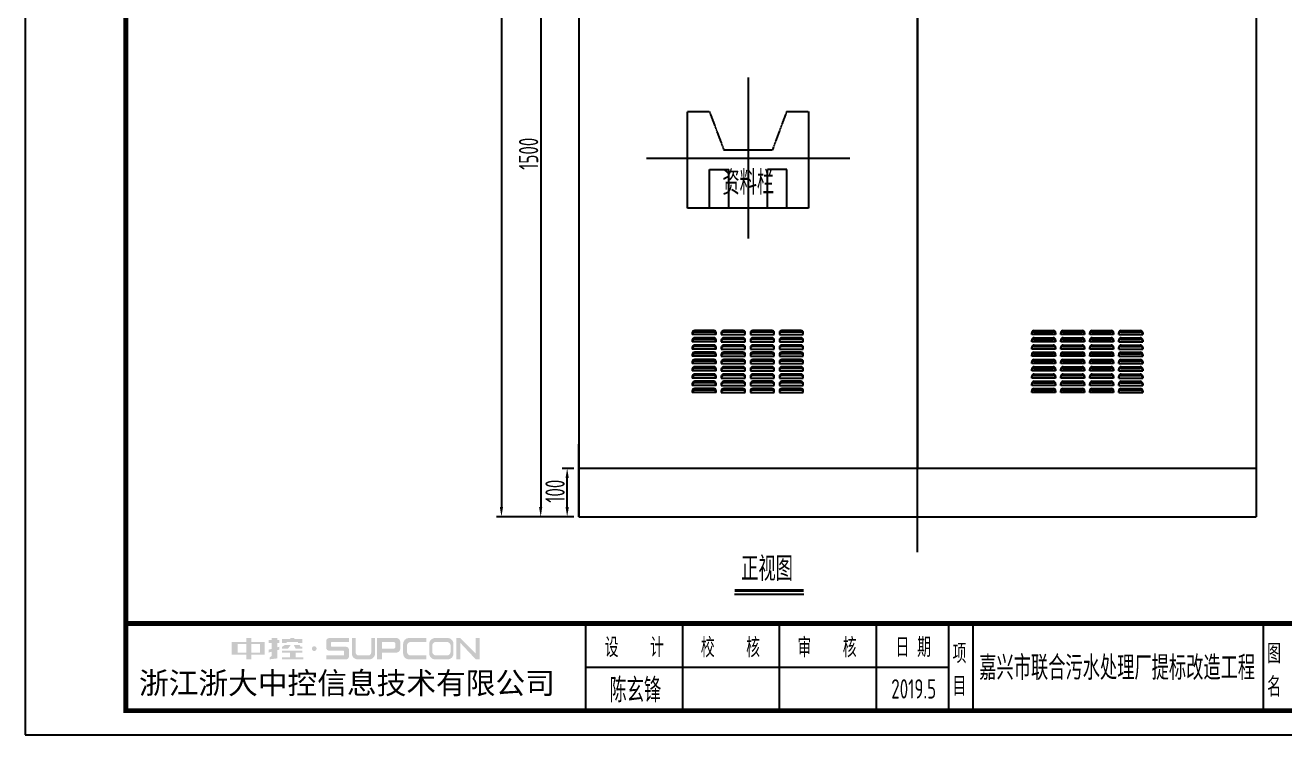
# Model space of a CAD drawing. Header units: millimetres. Extents: x 30557 to 235556, y -116603 to -73383.
# Drawn here: x 38873 to 41476, y -76323 to -74856 of the extents above; entities that cross this region are included whole.
import ezdxf
from ezdxf.enums import TextEntityAlignment as Align
from ezdxf.lldxf.tags import DXFTag

# ---------------------------------------------------------------- set-up
doc = ezdxf.new("R2010")
doc.units = ezdxf.units.MM
doc.linetypes.add('HIDDEN2', pattern=[0.1875, 0.125, -0.0625])
doc.linetypes.add('ZWCAD_ISO02W100', pattern=[15, 12, -3])
doc.layers.add('_Drawing', color=7, linetype='Continuous', lineweight=25)
doc.layers.add('CAXA3', color=7, linetype='Continuous', lineweight=25)
doc.layers.add('文本层', color=2, linetype='Continuous')
doc.styles.add('supcon', font='sceie.shx', dxfattribs={"width": 0.75, "height": 40, "bigfont": 'sceic.shx'})
doc.styles.add('Title', font='', dxfattribs={"height": 45})
doc.styles.get('Title').set_extended_font_data('SimHei')
tags = doc.linetypes.add('CENTER', pattern=[2, 1.25, -0.25, 0.25, -0.25]).pattern_tags.tags
tags[10:11] = [DXFTag(74, 4), DXFTag(75, 0), DXFTag(340, '0'), DXFTag(46, 1.0), DXFTag(50, 0.0), DXFTag(44, 0.0), DXFTag(45, 0.0)]
tags[8:9] = [DXFTag(74, 4), DXFTag(75, 0), DXFTag(340, '0'), DXFTag(46, 1.0), DXFTag(50, 0.0), DXFTag(44, 0.0), DXFTag(45, 0.0)]
tags[6:7] = [DXFTag(74, 4), DXFTag(75, 0), DXFTag(340, '0'), DXFTag(46, 1.0), DXFTag(50, 0.0), DXFTag(44, 0.0), DXFTag(45, 0.0)]
tags[4:5] = [DXFTag(74, 4), DXFTag(75, 0), DXFTag(340, '0'), DXFTag(46, 1.0), DXFTag(50, 0.0), DXFTag(44, 0.0), DXFTag(45, 0.0)]
doc.dimstyles.new('supcon', dxfattribs={"dimtxt": 20, "dimasz": 20, "dimexe": 10, "dimexo": 10, "dimgap": 5, "dimtad": 1, "dimtoh": 1, "dimdec": 0, "dimzin": 0, "dimdsep": 46, "dimtxsty": 'supcon', "dimcen": 0.09, "dimclrd": 2, "dimclre": 2, "dimclrt": 2, "dimadec": 0, "dimazin": 0, "dimtfac": 1, "dimtdec": 0, "dimtofl": 0, "dimtmove": 0, "dimatfit": 3, "dimfxl": 1, "dimtolj": 1, "dimtzin": 0, "dimarcsym": 0})

# ---------------------------------------------------------------- blocks, each defined once
blk = doc.blocks.new('中控·SUPCON')
at = {"linetype": 'Continuous'}
h = blk.add_hatch(color=2, dxfattribs=at)
h.dxf.hatch_style = 1
h.paths.add_polyline_path([(34, 33), (20, 33), (20, 37), (15, 37), (15, 36), (15, 33), (0, 33), (0, 20), (13, 20), (15, 20), (15, 15), (20, 15), (20, 20), (22, 20), (34, 20)])
h.paths.add_polyline_path([(20, 30), (20, 31), (29, 31), (29, 22), (20, 22)], flags=16)
h.paths.add_polyline_path([(15, 30), (15, 22), (6, 22), (6, 31), (15, 31)], flags=16)
h.paths.add_polyline_path([(47, 32), (49, 32), (49, 35), (47, 35), (47, 37), (41, 37), (41, 35), (38, 35), (38, 32), (41, 32), (41, 25.8), (38, 25), (38, 22), (41, 22.8), (41, 18.3), (39, 17), (39, 15), (47, 16), (47, 24.5), (49, 25), (49, 28), (47, 27.5)])
h.paths.add_polyline_path([(61, 30), (55, 30), (52, 28), (52, 26), (58, 26)])
h.paths.add_polyline_path([(73, 28), (71, 28), (70, 30), (64, 30), (66, 26), (73, 26)])
h.paths.add_polyline_path([(73, 36), (64.6, 36), (64.6, 37), (60.4, 37), (60.4, 36), (52, 36), (52, 32), (56.8, 32), (56.8, 33.1), (68.2, 33.1), (68.2, 32), (73, 32)])
h.paths.add_polyline_path([(66, 22), (73, 22), (73, 24), (52, 24), (52, 22), (60, 22), (60, 17), (52, 17), (52, 15), (74, 15), (74, 17), (66, 17)])
h.paths.add_polyline_path([(82.7, 26.1, 1), (87.6, 26.1, 1)])
h.paths.add_polyline_path([(118, 28), (103.5, 28, -0.414214), (102.5, 29), (102.5, 32, -0.414214), (103.5, 33), (121, 33), (121, 37), (100.5, 37, 0.414214), (97.5, 34), (97.5, 27, 0.414214), (100.5, 24), (115, 24, -0.414214), (116, 23), (116, 20, -0.414214), (115, 19), (97.5, 19), (97.5, 15), (118, 15, 0.414214), (121, 18), (121, 25, 0.414214)])
h.paths.add_polyline_path([(128, 37), (124, 37), (124, 36), (124, 21, 0.414214), (130, 15), (142, 15, 0.414214), (148, 21), (148, 37), (144, 37), (144, 22, -0.414214), (141, 19), (131, 19, -0.414214), (128, 22)])
h.paths.add_polyline_path([(174, 26), (174, 33, 0.414214), (170, 37), (150, 37), (150, 36), (150, 15), (155, 15), (155, 22), (170, 22, 0.414214)])
h.paths.add_polyline_path([(167, 26), (155, 26), (155, 33), (167, 33, -0.414214), (169, 31), (169, 28, -0.414214)], flags=16)
h.paths.add_polyline_path([(201, 19), (185, 19, -0.414214), (181, 23), (181, 29, -0.414214), (185, 33), (201, 33), (201, 37), (183, 37, 0.414214), (177, 31), (177, 21, 0.414214), (183, 15), (201, 15)])
h.paths.add_polyline_path([(229, 21), (229, 31, 0.414214), (223, 37), (210, 37, 0.414214), (204, 31), (204, 21, 0.414214), (210, 15), (223, 15, 0.414214)])
h.paths.add_polyline_path([(207, 23), (207, 29, -0.414214), (211, 33), (222, 33, -0.414214), (226, 29), (226, 23, -0.414214), (222, 19), (211, 19, -0.414214)], flags=16)
h.paths.add_polyline_path([(236, 32.1), (252, 15), (256, 15), (256, 37), (252, 37), (252, 21), (236, 37), (232, 37), (232, 36), (232, 15), (236, 15)])
h = blk.add_hatch(color=2, dxfattribs=at)
h.dxf.hatch_style = 1
h.paths.add_polyline_path([(34, 33), (20, 33), (20, 37), (15, 37), (15, 36), (15, 33), (0, 33), (0, 20), (13, 20), (15, 20), (15, 15), (20, 15), (20, 20), (22, 20), (34, 20)])
h.paths.add_polyline_path([(20, 30), (20, 31), (29, 31), (29, 22), (20, 22)], flags=16)
h.paths.add_polyline_path([(15, 30), (15, 22), (6, 22), (6, 31), (15, 31)], flags=16)
h.paths.add_polyline_path([(47, 32), (49, 32), (49, 35), (47, 35), (47, 37), (41, 37), (41, 35), (38, 35), (38, 32), (41, 32), (41, 25.8), (38, 25), (38, 22), (41, 22.8), (41, 18.3), (39, 17), (39, 15), (47, 16), (47, 24.5), (49, 25), (49, 28), (47, 27.5)])
h.paths.add_polyline_path([(61, 30), (55, 30), (52, 28), (52, 26), (58, 26)])
h.paths.add_polyline_path([(73, 28), (71, 28), (70, 30), (64, 30), (66, 26), (73, 26)])
h.paths.add_polyline_path([(73, 36), (64.6, 36), (64.6, 37), (60.4, 37), (60.4, 36), (52, 36), (52, 32), (56.8, 32), (56.8, 33.1), (68.2, 33.1), (68.2, 32), (73, 32)])
h.paths.add_polyline_path([(66, 22), (73, 22), (73, 24), (52, 24), (52, 22), (60, 22), (60, 17), (52, 17), (52, 15), (74, 15), (74, 17), (66, 17)])
h.paths.add_polyline_path([(82.7, 26.1, 1), (87.6, 26.1, 1)])
h.paths.add_polyline_path([(118, 28), (103.5, 28, -0.414214), (102.5, 29), (102.5, 32, -0.414214), (103.5, 33), (121, 33), (121, 37), (100.5, 37, 0.414214), (97.5, 34), (97.5, 27, 0.414214), (100.5, 24), (115, 24, -0.414214), (116, 23), (116, 20, -0.414214), (115, 19), (97.5, 19), (97.5, 15), (118, 15, 0.414214), (121, 18), (121, 25, 0.414214)])
h.paths.add_polyline_path([(128, 37), (124, 37), (124, 36), (124, 21, 0.414214), (130, 15), (142, 15, 0.414214), (148, 21), (148, 37), (144, 37), (144, 22, -0.414214), (141, 19), (131, 19, -0.414214), (128, 22)])
h.paths.add_polyline_path([(174, 26), (174, 33, 0.414214), (170, 37), (150, 37), (150, 36), (150, 15), (155, 15), (155, 22), (170, 22, 0.414214)])
h.paths.add_polyline_path([(167, 26), (155, 26), (155, 33), (167, 33, -0.414214), (169, 31), (169, 28, -0.414214)], flags=16)
h.paths.add_polyline_path([(201, 19), (185, 19, -0.414214), (181, 23), (181, 29, -0.414214), (185, 33), (201, 33), (201, 37), (183, 37, 0.414214), (177, 31), (177, 21, 0.414214), (183, 15), (201, 15)])
h.paths.add_polyline_path([(229, 21), (229, 31, 0.414214), (223, 37), (210, 37, 0.414214), (204, 31), (204, 21, 0.414214), (210, 15), (223, 15, 0.414214)])
h.paths.add_polyline_path([(207, 23), (207, 29, -0.414214), (211, 33), (222, 33, -0.414214), (226, 29), (226, 23, -0.414214), (222, 19), (211, 19, -0.414214)], flags=16)
h.paths.add_polyline_path([(236, 32.1), (252, 15), (256, 15), (256, 37), (252, 37), (252, 21), (236, 37), (232, 37), (232, 36), (232, 15), (236, 15)])
h = blk.add_hatch(color=2, dxfattribs=at)
h.dxf.hatch_style = 1
h.paths.add_polyline_path([(34, 33), (20, 33), (20, 37), (15, 37), (15, 36), (15, 33), (0, 33), (0, 20), (13, 20), (15, 20), (15, 15), (20, 15), (20, 20), (22, 20), (34, 20)])
h.paths.add_polyline_path([(20, 30), (20, 31), (29, 31), (29, 22), (20, 22)], flags=16)
h.paths.add_polyline_path([(15, 30), (15, 22), (6, 22), (6, 31), (15, 31)], flags=16)
h.paths.add_polyline_path([(47, 32), (49, 32), (49, 35), (47, 35), (47, 37), (41, 37), (41, 35), (38, 35), (38, 32), (41, 32), (41, 25.8), (38, 25), (38, 22), (41, 22.8), (41, 18.3), (39, 17), (39, 15), (47, 16), (47, 24.5), (49, 25), (49, 28), (47, 27.5)])
h.paths.add_polyline_path([(61, 30), (55, 30), (52, 28), (52, 26), (58, 26)])
h.paths.add_polyline_path([(73, 28), (71, 28), (70, 30), (64, 30), (66, 26), (73, 26)])
h.paths.add_polyline_path([(73, 36), (64.6, 36), (64.6, 37), (60.4, 37), (60.4, 36), (52, 36), (52, 32), (56.8, 32), (56.8, 33.1), (68.2, 33.1), (68.2, 32), (73, 32)])
h.paths.add_polyline_path([(66, 22), (73, 22), (73, 24), (52, 24), (52, 22), (60, 22), (60, 17), (52, 17), (52, 15), (74, 15), (74, 17), (66, 17)])
h.paths.add_polyline_path([(82.7, 26.1, 1), (87.6, 26.1, 1)])
h.paths.add_polyline_path([(118, 28), (103.5, 28, -0.414214), (102.5, 29), (102.5, 32, -0.414214), (103.5, 33), (121, 33), (121, 37), (100.5, 37, 0.414214), (97.5, 34), (97.5, 27, 0.414214), (100.5, 24), (115, 24, -0.414214), (116, 23), (116, 20, -0.414214), (115, 19), (97.5, 19), (97.5, 15), (118, 15, 0.414214), (121, 18), (121, 25, 0.414214)])
h.paths.add_polyline_path([(128, 37), (124, 37), (124, 36), (124, 21, 0.414214), (130, 15), (142, 15, 0.414214), (148, 21), (148, 37), (144, 37), (144, 22, -0.414214), (141, 19), (131, 19, -0.414214), (128, 22)])
h.paths.add_polyline_path([(174, 26), (174, 33, 0.414214), (170, 37), (150, 37), (150, 36), (150, 15), (155, 15), (155, 22), (170, 22, 0.414214)])
h.paths.add_polyline_path([(167, 26), (155, 26), (155, 33), (167, 33, -0.414214), (169, 31), (169, 28, -0.414214)], flags=16)
h.paths.add_polyline_path([(201, 19), (185, 19, -0.414214), (181, 23), (181, 29, -0.414214), (185, 33), (201, 33), (201, 37), (183, 37, 0.414214), (177, 31), (177, 21, 0.414214), (183, 15), (201, 15)])
h.paths.add_polyline_path([(229, 21), (229, 31, 0.414214), (223, 37), (210, 37, 0.414214), (204, 31), (204, 21, 0.414214), (210, 15), (223, 15, 0.414214)])
h.paths.add_polyline_path([(207, 23), (207, 29, -0.414214), (211, 33), (222, 33, -0.414214), (226, 29), (226, 23, -0.414214), (222, 19), (211, 19, -0.414214)], flags=16)
h.paths.add_polyline_path([(236, 32.1), (252, 15), (256, 15), (256, 37), (252, 37), (252, 21), (236, 37), (232, 37), (232, 36), (232, 15), (236, 15)])
h = blk.add_hatch(color=2, dxfattribs=at)
h.dxf.hatch_style = 1
h.paths.add_polyline_path([(34, 33), (20, 33), (20, 37), (15, 37), (15, 36), (15, 33), (0, 33), (0, 20), (13, 20), (15, 20), (15, 15), (20, 15), (20, 20), (22, 20), (34, 20)])
h.paths.add_polyline_path([(20, 30), (20, 31), (29, 31), (29, 22), (20, 22)], flags=16)
h.paths.add_polyline_path([(15, 30), (15, 22), (6, 22), (6, 31), (15, 31)], flags=16)
h.paths.add_polyline_path([(47, 32), (49, 32), (49, 35), (47, 35), (47, 37), (41, 37), (41, 35), (38, 35), (38, 32), (41, 32), (41, 25.8), (38, 25), (38, 22), (41, 22.8), (41, 18.3), (39, 17), (39, 15), (47, 16), (47, 24.5), (49, 25), (49, 28), (47, 27.5)])
h.paths.add_polyline_path([(61, 30), (55, 30), (52, 28), (52, 26), (58, 26)])
h.paths.add_polyline_path([(73, 28), (71, 28), (70, 30), (64, 30), (66, 26), (73, 26)])
h.paths.add_polyline_path([(73, 36), (64.6, 36), (64.6, 37), (60.4, 37), (60.4, 36), (52, 36), (52, 32), (56.8, 32), (56.8, 33.1), (68.2, 33.1), (68.2, 32), (73, 32)])
h.paths.add_polyline_path([(66, 22), (73, 22), (73, 24), (52, 24), (52, 22), (60, 22), (60, 17), (52, 17), (52, 15), (74, 15), (74, 17), (66, 17)])
h.paths.add_polyline_path([(82.7, 26.1, 1), (87.6, 26.1, 1)])
h.paths.add_polyline_path([(118, 28), (103.5, 28, -0.414214), (102.5, 29), (102.5, 32, -0.414214), (103.5, 33), (121, 33), (121, 37), (100.5, 37, 0.414214), (97.5, 34), (97.5, 27, 0.414214), (100.5, 24), (115, 24, -0.414214), (116, 23), (116, 20, -0.414214), (115, 19), (97.5, 19), (97.5, 15), (118, 15, 0.414214), (121, 18), (121, 25, 0.414214)])
h.paths.add_polyline_path([(128, 37), (124, 37), (124, 36), (124, 21, 0.414214), (130, 15), (142, 15, 0.414214), (148, 21), (148, 37), (144, 37), (144, 22, -0.414214), (141, 19), (131, 19, -0.414214), (128, 22)])
h.paths.add_polyline_path([(174, 26), (174, 33, 0.414214), (170, 37), (150, 37), (150, 36), (150, 15), (155, 15), (155, 22), (170, 22, 0.414214)])
h.paths.add_polyline_path([(167, 26), (155, 26), (155, 33), (167, 33, -0.414214), (169, 31), (169, 28, -0.414214)], flags=16)
h.paths.add_polyline_path([(201, 19), (185, 19, -0.414214), (181, 23), (181, 29, -0.414214), (185, 33), (201, 33), (201, 37), (183, 37, 0.414214), (177, 31), (177, 21, 0.414214), (183, 15), (201, 15)])
h.paths.add_polyline_path([(229, 21), (229, 31, 0.414214), (223, 37), (210, 37, 0.414214), (204, 31), (204, 21, 0.414214), (210, 15), (223, 15, 0.414214)])
h.paths.add_polyline_path([(207, 23), (207, 29, -0.414214), (211, 33), (222, 33, -0.414214), (226, 29), (226, 23, -0.414214), (222, 19), (211, 19, -0.414214)], flags=16)
h.paths.add_polyline_path([(236, 32.1), (252, 15), (256, 15), (256, 37), (252, 37), (252, 21), (236, 37), (232, 37), (232, 36), (232, 15), (236, 15)])
h = blk.add_hatch(color=2, dxfattribs=at)
h.dxf.hatch_style = 1
h.paths.add_polyline_path([(34, 33), (20, 33), (20, 37), (15, 37), (15, 36), (15, 33), (0, 33), (0, 20), (13, 20), (15, 20), (15, 15), (20, 15), (20, 20), (22, 20), (34, 20)])
h.paths.add_polyline_path([(20, 30), (20, 31), (29, 31), (29, 22), (20, 22)], flags=16)
h.paths.add_polyline_path([(15, 30), (15, 22), (6, 22), (6, 31), (15, 31)], flags=16)
h.paths.add_polyline_path([(47, 32), (49, 32), (49, 35), (47, 35), (47, 37), (41, 37), (41, 35), (38, 35), (38, 32), (41, 32), (41, 25.8), (38, 25), (38, 22), (41, 22.8), (41, 18.3), (39, 17), (39, 15), (47, 16), (47, 24.5), (49, 25), (49, 28), (47, 27.5)])
h.paths.add_polyline_path([(61, 30), (55, 30), (52, 28), (52, 26), (58, 26)])
h.paths.add_polyline_path([(73, 28), (71, 28), (70, 30), (64, 30), (66, 26), (73, 26)])
h.paths.add_polyline_path([(73, 36), (64.6, 36), (64.6, 37), (60.4, 37), (60.4, 36), (52, 36), (52, 32), (56.8, 32), (56.8, 33.1), (68.2, 33.1), (68.2, 32), (73, 32)])
h.paths.add_polyline_path([(66, 22), (73, 22), (73, 24), (52, 24), (52, 22), (60, 22), (60, 17), (52, 17), (52, 15), (74, 15), (74, 17), (66, 17)])
h.paths.add_polyline_path([(82.7, 26.1, 1), (87.6, 26.1, 1)])
h.paths.add_polyline_path([(118, 28), (103.5, 28, -0.414214), (102.5, 29), (102.5, 32, -0.414214), (103.5, 33), (121, 33), (121, 37), (100.5, 37, 0.414214), (97.5, 34), (97.5, 27, 0.414214), (100.5, 24), (115, 24, -0.414214), (116, 23), (116, 20, -0.414214), (115, 19), (97.5, 19), (97.5, 15), (118, 15, 0.414214), (121, 18), (121, 25, 0.414214)])
h.paths.add_polyline_path([(128, 37), (124, 37), (124, 36), (124, 21, 0.414214), (130, 15), (142, 15, 0.414214), (148, 21), (148, 37), (144, 37), (144, 22, -0.414214), (141, 19), (131, 19, -0.414214), (128, 22)])
h.paths.add_polyline_path([(174, 26), (174, 33, 0.414214), (170, 37), (150, 37), (150, 36), (150, 15), (155, 15), (155, 22), (170, 22, 0.414214)])
h.paths.add_polyline_path([(167, 26), (155, 26), (155, 33), (167, 33, -0.414214), (169, 31), (169, 28, -0.414214)], flags=16)
h.paths.add_polyline_path([(201, 19), (185, 19, -0.414214), (181, 23), (181, 29, -0.414214), (185, 33), (201, 33), (201, 37), (183, 37, 0.414214), (177, 31), (177, 21, 0.414214), (183, 15), (201, 15)])
h.paths.add_polyline_path([(229, 21), (229, 31, 0.414214), (223, 37), (210, 37, 0.414214), (204, 31), (204, 21, 0.414214), (210, 15), (223, 15, 0.414214)])
h.paths.add_polyline_path([(207, 23), (207, 29, -0.414214), (211, 33), (222, 33, -0.414214), (226, 29), (226, 23, -0.414214), (222, 19), (211, 19, -0.414214)], flags=16)
h.paths.add_polyline_path([(236, 32.1), (252, 15), (256, 15), (256, 37), (252, 37), (252, 21), (236, 37), (232, 37), (232, 36), (232, 15), (236, 15)])
h = blk.add_hatch(color=2, dxfattribs=at)
h.dxf.hatch_style = 1
h.paths.add_polyline_path([(34, 33), (20, 33), (20, 37), (15, 37), (15, 36), (15, 33), (0, 33), (0, 20), (13, 20), (15, 20), (15, 15), (20, 15), (20, 20), (22, 20), (34, 20)])
h.paths.add_polyline_path([(20, 30), (20, 31), (29, 31), (29, 22), (20, 22)], flags=16)
h.paths.add_polyline_path([(15, 30), (15, 22), (6, 22), (6, 31), (15, 31)], flags=16)
h.paths.add_polyline_path([(47, 32), (49, 32), (49, 35), (47, 35), (47, 37), (41, 37), (41, 35), (38, 35), (38, 32), (41, 32), (41, 25.8), (38, 25), (38, 22), (41, 22.8), (41, 18.3), (39, 17), (39, 15), (47, 16), (47, 24.5), (49, 25), (49, 28), (47, 27.5)])
h.paths.add_polyline_path([(61, 30), (55, 30), (52, 28), (52, 26), (58, 26)])
h.paths.add_polyline_path([(73, 28), (71, 28), (70, 30), (64, 30), (66, 26), (73, 26)])
h.paths.add_polyline_path([(73, 36), (64.6, 36), (64.6, 37), (60.4, 37), (60.4, 36), (52, 36), (52, 32), (56.8, 32), (56.8, 33.1), (68.2, 33.1), (68.2, 32), (73, 32)])
h.paths.add_polyline_path([(66, 22), (73, 22), (73, 24), (52, 24), (52, 22), (60, 22), (60, 17), (52, 17), (52, 15), (74, 15), (74, 17), (66, 17)])
h.paths.add_polyline_path([(82.7, 26.1, 1), (87.6, 26.1, 1)])
h.paths.add_polyline_path([(118, 28), (103.5, 28, -0.414214), (102.5, 29), (102.5, 32, -0.414214), (103.5, 33), (121, 33), (121, 37), (100.5, 37, 0.414214), (97.5, 34), (97.5, 27, 0.414214), (100.5, 24), (115, 24, -0.414214), (116, 23), (116, 20, -0.414214), (115, 19), (97.5, 19), (97.5, 15), (118, 15, 0.414214), (121, 18), (121, 25, 0.414214)])
h.paths.add_polyline_path([(128, 37), (124, 37), (124, 36), (124, 21, 0.414214), (130, 15), (142, 15, 0.414214), (148, 21), (148, 37), (144, 37), (144, 22, -0.414214), (141, 19), (131, 19, -0.414214), (128, 22)])
h.paths.add_polyline_path([(174, 26), (174, 33, 0.414214), (170, 37), (150, 37), (150, 36), (150, 15), (155, 15), (155, 22), (170, 22, 0.414214)])
h.paths.add_polyline_path([(167, 26), (155, 26), (155, 33), (167, 33, -0.414214), (169, 31), (169, 28, -0.414214)], flags=16)
h.paths.add_polyline_path([(201, 19), (185, 19, -0.414214), (181, 23), (181, 29, -0.414214), (185, 33), (201, 33), (201, 37), (183, 37, 0.414214), (177, 31), (177, 21, 0.414214), (183, 15), (201, 15)])
h.paths.add_polyline_path([(229, 21), (229, 31, 0.414214), (223, 37), (210, 37, 0.414214), (204, 31), (204, 21, 0.414214), (210, 15), (223, 15, 0.414214)])
h.paths.add_polyline_path([(207, 23), (207, 29, -0.414214), (211, 33), (222, 33, -0.414214), (226, 29), (226, 23, -0.414214), (222, 19), (211, 19, -0.414214)], flags=16)
h.paths.add_polyline_path([(236, 32.1), (252, 15), (256, 15), (256, 37), (252, 37), (252, 21), (236, 37), (232, 37), (232, 36), (232, 15), (236, 15)])
blk = doc.blocks.new('supcon图框')
at = {"linetype": 'Continuous'}
for p, q in [((1987.7, 4361.7), (1987.7, 1421.7)), ((1987.7, 1421.7), (6145.7, 1421.7))]:
    blk.add_line(p, q, dxfattribs=at)
for p, q in [((3145.7, 1651.7), (3145.7, 1471.7)), ((3345.7, 1651.7), (3345.7, 1471.7)), ((3545.7, 1651.7), (3545.7, 1471.7)), ((3745.7, 1651.7), (3745.7, 1471.7)), ((3895.7, 1651.7), (3895.7, 1471.7)), ((3945.7, 1651.7), (3945.7, 1471.7)), ((4545.7, 1651.7), (4545.7, 1471.7)), ((3145.7, 1561.7), (3895.7, 1561.7))]:
    blk.add_line(p, q)
at = {"linetype": 'Continuous', "const_width": 10}
blk.add_lwpolyline([(2195.7, 4311.7), (6095.7, 4311.7), (6095.7, 1471.7), (2195.7, 1471.7)], close=True, dxfattribs=at)
blk.add_lwpolyline([(2195.7, 1651.7), (6095.7, 1651.7)], dxfattribs=at)
at = {"linetype": 'Continuous', "xscale": 2, "yscale": 2, "zscale": 2}
blk.add_blockref('中控·SUPCON', (2414.6, 1547.7), dxfattribs=at)
at = {"style": 'supcon', "width": 0.75}
for s, p in [('设    计', (3246.2, 1604.2)), ('校    核', (3444.8, 1604.2)), ('审    核', (3644.5, 1604.2)), ('日 期', (3822.5, 1604.2)), ('项', (3918.2, 1590.7)), ('图', (4568.2, 1590.7)), ('目', (3918.2, 1522.9)), ('名', (4568.2, 1522.9))]:
    blk.add_text(s, height=40, dxfattribs=at).set_placement(p, align=Align.MIDDLE)
at = {"style": 'Title'}
blk.add_text('浙江浙大中控信息技术有限公司', height=45, dxfattribs=at).set_placement((2222.8, 1506.2))
blk = doc.blocks.new('*D105')
at = {"color": 2, "lineweight": -2}
for p, q in [((40204.6, -74371.8), (39928, -74371.8)), ((39938, -74391.8), (39938, -75852.3)), ((40006.5, -75872.3), (39928, -75872.3))]:
    blk.add_line(p, q, dxfattribs=at)
at = {"color": 2}
for points in [[(39941.3, -74391.8), (39934.7, -74391.8), (39938, -74371.8)], [(39934.7, -75852.3), (39941.3, -75852.3), (39938, -75872.3)]]:
    blk.add_solid(points, dxfattribs=at)
at = {"layer": 'DEFPOINTS', "color": 0}
for p in [(40214.6, -74371.8), (39938, -75872.3), (40016.5, -75872.3)]:
    blk.add_point(p, dxfattribs=at)
at = {"color": 2, "insert": (39913, -75122), "char_height": 40, "attachment_point": 5, "rotation": 90, "style": 'supcon'}
blk.add_mtext('\\A1;1500', dxfattribs=at)
blk = doc.blocks.new('*D107')
at = {"color": 2, "linetype": 'Continuous', "lineweight": -2}
for p, q in [((40006.5, -73672.2), (39846.9, -73672.2)), ((39856.9, -73692.2), (39856.9, -75852.3)), ((40006.5, -75872.3), (39846.9, -75872.3))]:
    blk.add_line(p, q, dxfattribs=at)
at = {"color": 2}
for points in [[(39860.2, -73692.2), (39853.6, -73692.2), (39856.9, -73672.2)], [(39853.6, -75852.3), (39860.2, -75852.3), (39856.9, -75872.3)]]:
    blk.add_solid(points, dxfattribs=at)
at = {"layer": 'DEFPOINTS', "color": 0}
for p in [(40016.5, -73672.2), (39856.9, -75872.3), (40016.5, -75872.3)]:
    blk.add_point(p, dxfattribs=at)
at = {"color": 2, "insert": (39831.9, -74772.2), "char_height": 40, "attachment_point": 5, "rotation": 90, "style": 'supcon'}
blk.add_mtext('\\A1;2200', dxfattribs=at)
blk = doc.blocks.new('*D113')
at = {"color": 2, "lineweight": -2}
for p, q in [((40006.5, -75772.3), (39982.7, -75772.3)), ((39992.7, -75852.3), (39992.7, -75792.3)), ((40006.5, -75872.3), (39982.7, -75872.3))]:
    blk.add_line(p, q, dxfattribs=at)
at = {"color": 2}
for points in [[(39996.1, -75792.3), (39989.4, -75792.3), (39992.7, -75772.3)], [(39989.4, -75852.3), (39996.1, -75852.3), (39992.7, -75872.3)]]:
    blk.add_solid(points, dxfattribs=at)
at = {"layer": 'DEFPOINTS', "color": 0}
for p in [(39992.7, -75772.3), (40016.5, -75772.3), (40016.5, -75872.3)]:
    blk.add_point(p, dxfattribs=at)
at = {"color": 2, "insert": (39967.7, -75819.5), "char_height": 40, "attachment_point": 5, "rotation": 90, "style": 'supcon'}
blk.add_mtext('\\A1;100', dxfattribs=at)

msp = doc.modelspace()

# ---------------------------------------------------------------- linework, layer by layer
at = {"color": 1, "linetype": 'CENTER', "ltscale": 100}
msp.add_line((40716.5, -75945.3), (40716.5, -73499.1), dxfattribs=at)
for p, q in [((40016.5, -73672.2), (40016.5, -75772.2)), ((40716.5, -73672.2), (40716.5, -75772.2)), ((41416.5, -73672.2), (41416.5, -75872.2))]:
    msp.add_line(p, q)
at = {"color": 4, "linetype": 'CENTER', "ltscale": 50}
for p, q in [((40366.5, -74964.5), (40366.5, -75297.2)), ((40156.3, -75130.8), (40576.6, -75130.8))]:
    msp.add_line(p, q, dxfattribs=at)
at = {"linetype": 'ZWCAD_ISO02W100', "ltscale": 0.1}
for p, q in [((40241.5, -75234.5), (40241.5, -75034.5)), ((40241.5, -75034.5), (40286.5, -75034.5)), ((40286.5, -75034.5), (40316.5, -75114.5)), ((40446.2, -75034.5), (40416.6, -75114.3)), ((40446.2, -75034.5), (40491.5, -75034.5)), ((40446.2, -75034.5), (40475.5, -75034.5)), ((40491.5, -75034.5), (40491.5, -75234.5)), ((40416.6, -75114.5), (40316.5, -75114.5)), ((40286.5, -75234.5), (40286.5, -75154.5)), ((40286.5, -75154.5), (40326.5, -75154.5)), ((40326.5, -75234.5), (40326.5, -75154.5)), ((40406.5, -75234.5), (40406.5, -75154.5)), ((40446.5, -75154.5), (40406.5, -75154.5)), ((40446.5, -75234.5), (40446.5, -75154.5)), ((40491.5, -75234.5), (40241.5, -75234.5))]:
    msp.add_line(p, q, dxfattribs=at)
at = {"ltscale": 100}
for p, q in [((40016.5, -75872.3), (40016.5, -75722.3)), ((40016.5, -75772.3), (40016.5, -75872.3)), ((40016.5, -75872.3), (41416.5, -75872.3))]:
    msp.add_line(p, q, dxfattribs=at)
at = {"lineweight": -3}
msp.add_line((41416.5, -75772.2), (40016.5, -75772.3), dxfattribs=at)
at = {"layer": '_Drawing'}
msp.add_line((40338.5, -76032), (40481.4, -76032), dxfattribs=at)
at = {"layer": '_Drawing', "const_width": 6}
msp.add_lwpolyline([(40338.5, -76024.7), (40481.4, -76024.7)], dxfattribs=at)
at = {"layer": 'CAXA3', "linetype": 'Continuous', "lineweight": 25}
for p, q in [((40251.2, -75492.3), (40251.2, -75495.7)), ((40300.6, -75495.7), (40251.2, -75495.7)), ((40295.6, -75487.3), (40256.2, -75487.3)), ((40295.6, -75490.6), (40256.2, -75490.6)), ((40295.6, -75502.3), (40256.2, -75502.3)), ((40300.6, -75495.7), (40300.6, -75492.3)), ((40311.2, -75492.3), (40311.2, -75495.7)), ((40311.2, -75495.7), (40360.6, -75495.7)), ((40355.6, -75487.3), (40316.2, -75487.3)), ((40355.6, -75490.6), (40316.2, -75490.6)), ((40355.6, -75502.3), (40316.2, -75502.3)), ((40360.6, -75495.7), (40360.6, -75492.3)), ((40371.2, -75492.3), (40371.2, -75495.7)), ((40371.2, -75495.7), (40420.6, -75495.7)), ((40415.6, -75487.3), (40376.2, -75487.3)), ((40415.6, -75490.6), (40376.2, -75490.6)), ((40415.6, -75502.3), (40376.2, -75502.3)), ((40420.6, -75495.7), (40420.6, -75492.3)), ((40431.2, -75492.3), (40431.2, -75495.7)), ((40431.2, -75495.7), (40480.6, -75495.7)), ((40475.6, -75487.3), (40436.2, -75487.3)), ((40475.6, -75490.6), (40436.2, -75490.6)), ((40475.6, -75502.3), (40436.2, -75502.3)), ((40480.6, -75495.7), (40480.6, -75492.3)), ((40952.5, -75495.7), (40952.5, -75492.3)), ((41001.9, -75495.7), (40952.5, -75495.7)), ((40957.5, -75487.3), (40996.9, -75487.3)), ((40957.5, -75490.6), (40996.9, -75490.6)), ((40957.5, -75502.3), (40996.9, -75502.3)), ((41001.9, -75492.3), (41001.9, -75495.7)), ((41012.5, -75495.7), (41012.5, -75492.3)), ((41061.9, -75495.7), (41012.5, -75495.7)), ((41017.5, -75487.3), (41056.9, -75487.3)), ((41017.5, -75490.6), (41056.9, -75490.6)), ((41017.5, -75502.3), (41056.9, -75502.3)), ((41061.9, -75492.3), (41061.9, -75495.7)), ((41072.5, -75495.7), (41072.5, -75492.3)), ((41121.9, -75495.7), (41072.5, -75495.7)), ((41077.5, -75487.3), (41116.9, -75487.3)), ((41077.5, -75490.6), (41116.9, -75490.6)), ((41077.5, -75502.3), (41116.9, -75502.3)), ((41121.9, -75492.3), (41121.9, -75495.7)), ((41132.5, -75495.7), (41132.5, -75492.3)), ((41132.5, -75495.7), (41181.9, -75495.7)), ((41137.5, -75487.3), (41176.9, -75487.3)), ((41137.5, -75490.6), (41176.9, -75490.6)), ((41137.5, -75502.3), (41176.9, -75502.3)), ((41181.9, -75492.3), (41181.9, -75495.7)), ((40251.2, -75507.3), (40251.2, -75510.7)), ((40300.6, -75510.7), (40251.2, -75510.7)), ((40251.2, -75522.3), (40251.2, -75525.7)), ((40300.6, -75525.7), (40251.2, -75525.7)), ((40295.6, -75505.6), (40256.2, -75505.6)), ((40295.6, -75517.3), (40256.2, -75517.3)), ((40295.6, -75520.6), (40256.2, -75520.6)), ((40300.6, -75510.7), (40300.6, -75507.3)), ((40300.6, -75525.7), (40300.6, -75522.3)), ((40311.2, -75507.3), (40311.2, -75510.7)), ((40311.2, -75510.7), (40360.6, -75510.7)), ((40311.2, -75522.3), (40311.2, -75525.7)), ((40311.2, -75525.7), (40360.6, -75525.7)), ((40355.6, -75505.6), (40316.2, -75505.6)), ((40355.6, -75517.3), (40316.2, -75517.3)), ((40355.6, -75520.6), (40316.2, -75520.6)), ((40360.6, -75510.7), (40360.6, -75507.3)), ((40360.6, -75525.7), (40360.6, -75522.3)), ((40371.2, -75507.3), (40371.2, -75510.7)), ((40371.2, -75510.7), (40420.6, -75510.7)), ((40371.2, -75522.3), (40371.2, -75525.7)), ((40371.2, -75525.7), (40420.6, -75525.7)), ((40415.6, -75505.6), (40376.2, -75505.6)), ((40415.6, -75517.3), (40376.2, -75517.3)), ((40415.6, -75520.6), (40376.2, -75520.6)), ((40420.6, -75510.7), (40420.6, -75507.3)), ((40420.6, -75525.7), (40420.6, -75522.3)), ((40431.2, -75507.3), (40431.2, -75510.7)), ((40431.2, -75510.7), (40480.6, -75510.7)), ((40431.2, -75522.3), (40431.2, -75525.7)), ((40431.2, -75525.7), (40480.6, -75525.7)), ((40475.6, -75505.6), (40436.2, -75505.6)), ((40475.6, -75517.3), (40436.2, -75517.3)), ((40475.6, -75520.6), (40436.2, -75520.6)), ((40480.6, -75510.7), (40480.6, -75507.3)), ((40480.6, -75525.7), (40480.6, -75522.3)), ((40952.5, -75510.7), (40952.5, -75507.3)), ((41001.9, -75510.7), (40952.5, -75510.7)), ((40952.5, -75525.7), (40952.5, -75522.3)), ((41001.9, -75525.7), (40952.5, -75525.7)), ((40957.5, -75505.6), (40996.9, -75505.6)), ((40957.5, -75517.3), (40996.9, -75517.3)), ((40957.5, -75520.6), (40996.9, -75520.6)), ((41001.9, -75507.3), (41001.9, -75510.7)), ((41001.9, -75522.3), (41001.9, -75525.7)), ((41012.5, -75510.7), (41012.5, -75507.3)), ((41061.9, -75510.7), (41012.5, -75510.7)), ((41012.5, -75525.7), (41012.5, -75522.3)), ((41061.9, -75525.7), (41012.5, -75525.7)), ((41017.5, -75505.6), (41056.9, -75505.6)), ((41017.5, -75517.3), (41056.9, -75517.3)), ((41017.5, -75520.6), (41056.9, -75520.6)), ((41061.9, -75507.3), (41061.9, -75510.7)), ((41061.9, -75522.3), (41061.9, -75525.7)), ((41072.5, -75510.7), (41072.5, -75507.3)), ((41121.9, -75510.7), (41072.5, -75510.7)), ((41072.5, -75525.7), (41072.5, -75522.3)), ((41121.9, -75525.7), (41072.5, -75525.7)), ((41077.5, -75505.6), (41116.9, -75505.6)), ((41077.5, -75517.3), (41116.9, -75517.3)), ((41077.5, -75520.6), (41116.9, -75520.6)), ((41121.9, -75507.3), (41121.9, -75510.7)), ((41121.9, -75522.3), (41121.9, -75525.7)), ((41132.5, -75510.7), (41132.5, -75507.3)), ((41132.5, -75510.7), (41181.9, -75510.7)), ((41132.5, -75525.7), (41132.5, -75522.3)), ((41132.5, -75525.7), (41181.9, -75525.7)), ((41137.5, -75505.6), (41176.9, -75505.6)), ((41137.5, -75517.3), (41176.9, -75517.3)), ((41137.5, -75520.6), (41176.9, -75520.6)), ((41181.9, -75507.3), (41181.9, -75510.7)), ((41181.9, -75522.3), (41181.9, -75525.7)), ((40251.2, -75537.3), (40251.2, -75540.7)), ((40300.6, -75540.7), (40251.2, -75540.7)), ((40251.2, -75552.3), (40251.2, -75555.7)), ((40300.6, -75555.7), (40251.2, -75555.7)), ((40295.6, -75532.3), (40256.2, -75532.3)), ((40295.6, -75535.6), (40256.2, -75535.6)), ((40295.6, -75547.3), (40256.2, -75547.3)), ((40295.6, -75550.6), (40256.2, -75550.6)), ((40300.6, -75540.7), (40300.6, -75537.3)), ((40300.6, -75555.7), (40300.6, -75552.3)), ((40311.2, -75537.3), (40311.2, -75540.7)), ((40311.2, -75540.7), (40360.6, -75540.7)), ((40311.2, -75552.3), (40311.2, -75555.7)), ((40311.2, -75555.7), (40360.6, -75555.7)), ((40355.6, -75532.3), (40316.2, -75532.3)), ((40355.6, -75535.6), (40316.2, -75535.6)), ((40355.6, -75547.3), (40316.2, -75547.3)), ((40355.6, -75550.6), (40316.2, -75550.6)), ((40360.6, -75540.7), (40360.6, -75537.3)), ((40360.6, -75555.7), (40360.6, -75552.3)), ((40371.2, -75537.3), (40371.2, -75540.7)), ((40371.2, -75540.7), (40420.6, -75540.7)), ((40371.2, -75552.3), (40371.2, -75555.7)), ((40371.2, -75555.7), (40420.6, -75555.7)), ((40415.6, -75532.3), (40376.2, -75532.3)), ((40415.6, -75535.6), (40376.2, -75535.6)), ((40415.6, -75547.3), (40376.2, -75547.3)), ((40415.6, -75550.6), (40376.2, -75550.6)), ((40420.6, -75540.7), (40420.6, -75537.3)), ((40420.6, -75555.7), (40420.6, -75552.3)), ((40431.2, -75537.3), (40431.2, -75540.7)), ((40431.2, -75540.7), (40480.6, -75540.7)), ((40431.2, -75552.3), (40431.2, -75555.7)), ((40431.2, -75555.7), (40480.6, -75555.7)), ((40475.6, -75532.3), (40436.2, -75532.3)), ((40475.6, -75535.6), (40436.2, -75535.6)), ((40475.6, -75547.3), (40436.2, -75547.3)), ((40475.6, -75550.6), (40436.2, -75550.6)), ((40480.6, -75540.7), (40480.6, -75537.3)), ((40480.6, -75555.7), (40480.6, -75552.3)), ((40952.5, -75540.7), (40952.5, -75537.3)), ((41001.9, -75540.7), (40952.5, -75540.7)), ((40952.5, -75555.7), (40952.5, -75552.3)), ((41001.9, -75555.7), (40952.5, -75555.7)), ((40957.5, -75532.3), (40996.9, -75532.3)), ((40957.5, -75535.6), (40996.9, -75535.6)), ((40957.5, -75547.3), (40996.9, -75547.3)), ((40957.5, -75550.6), (40996.9, -75550.6)), ((41001.9, -75537.3), (41001.9, -75540.7)), ((41001.9, -75552.3), (41001.9, -75555.7)), ((41012.5, -75540.7), (41012.5, -75537.3)), ((41061.9, -75540.7), (41012.5, -75540.7)), ((41012.5, -75555.7), (41012.5, -75552.3)), ((41061.9, -75555.7), (41012.5, -75555.7)), ((41017.5, -75532.3), (41056.9, -75532.3)), ((41017.5, -75535.6), (41056.9, -75535.6)), ((41017.5, -75547.3), (41056.9, -75547.3)), ((41017.5, -75550.6), (41056.9, -75550.6)), ((41061.9, -75537.3), (41061.9, -75540.7)), ((41061.9, -75552.3), (41061.9, -75555.7)), ((41072.5, -75540.7), (41072.5, -75537.3)), ((41121.9, -75540.7), (41072.5, -75540.7)), ((41072.5, -75555.7), (41072.5, -75552.3)), ((41121.9, -75555.7), (41072.5, -75555.7)), ((41077.5, -75532.3), (41116.9, -75532.3)), ((41077.5, -75535.6), (41116.9, -75535.6)), ((41077.5, -75547.3), (41116.9, -75547.3)), ((41077.5, -75550.6), (41116.9, -75550.6)), ((41121.9, -75537.3), (41121.9, -75540.7)), ((41121.9, -75552.3), (41121.9, -75555.7)), ((41132.5, -75540.7), (41132.5, -75537.3)), ((41132.5, -75540.7), (41181.9, -75540.7)), ((41132.5, -75555.7), (41132.5, -75552.3)), ((41132.5, -75555.7), (41181.9, -75555.7)), ((41137.5, -75532.3), (41176.9, -75532.3)), ((41137.5, -75535.6), (41176.9, -75535.6)), ((41137.5, -75547.3), (41176.9, -75547.3)), ((41137.5, -75550.6), (41176.9, -75550.6)), ((41181.9, -75537.3), (41181.9, -75540.7)), ((41181.9, -75552.3), (41181.9, -75555.7)), ((40251.2, -75567.3), (40251.2, -75570.7)), ((40300.6, -75570.7), (40251.2, -75570.7)), ((40251.2, -75582.3), (40251.2, -75585.7)), ((40295.6, -75562.3), (40256.2, -75562.3)), ((40295.6, -75565.6), (40256.2, -75565.6)), ((40295.6, -75577.3), (40256.2, -75577.3)), ((40295.6, -75580.6), (40256.2, -75580.6)), ((40300.6, -75570.7), (40300.6, -75567.3)), ((40300.6, -75585.7), (40300.6, -75582.3)), ((40311.2, -75567.3), (40311.2, -75570.7)), ((40311.2, -75570.7), (40360.6, -75570.7)), ((40311.2, -75582.3), (40311.2, -75585.7)), ((40355.6, -75562.3), (40316.2, -75562.3)), ((40355.6, -75565.6), (40316.2, -75565.6)), ((40355.6, -75577.3), (40316.2, -75577.3)), ((40355.6, -75580.6), (40316.2, -75580.6)), ((40360.6, -75570.7), (40360.6, -75567.3)), ((40360.6, -75585.7), (40360.6, -75582.3)), ((40371.2, -75567.3), (40371.2, -75570.7)), ((40371.2, -75570.7), (40420.6, -75570.7)), ((40371.2, -75582.3), (40371.2, -75585.7)), ((40415.6, -75562.3), (40376.2, -75562.3)), ((40415.6, -75565.6), (40376.2, -75565.6)), ((40415.6, -75577.3), (40376.2, -75577.3)), ((40415.6, -75580.6), (40376.2, -75580.6)), ((40420.6, -75570.7), (40420.6, -75567.3)), ((40420.6, -75585.7), (40420.6, -75582.3)), ((40431.2, -75567.3), (40431.2, -75570.7)), ((40431.2, -75570.7), (40480.6, -75570.7)), ((40431.2, -75582.3), (40431.2, -75585.7)), ((40475.6, -75562.3), (40436.2, -75562.3)), ((40475.6, -75565.6), (40436.2, -75565.6)), ((40475.6, -75577.3), (40436.2, -75577.3)), ((40475.6, -75580.6), (40436.2, -75580.6)), ((40480.6, -75570.7), (40480.6, -75567.3)), ((40480.6, -75585.7), (40480.6, -75582.3)), ((40952.5, -75570.7), (40952.5, -75567.3)), ((41001.9, -75570.7), (40952.5, -75570.7)), ((40952.5, -75585.7), (40952.5, -75582.3)), ((40957.5, -75562.3), (40996.9, -75562.3)), ((40957.5, -75565.6), (40996.9, -75565.6)), ((40957.5, -75577.3), (40996.9, -75577.3)), ((40957.5, -75580.6), (40996.9, -75580.6)), ((41001.9, -75567.3), (41001.9, -75570.7)), ((41001.9, -75582.3), (41001.9, -75585.7)), ((41012.5, -75570.7), (41012.5, -75567.3)), ((41061.9, -75570.7), (41012.5, -75570.7)), ((41012.5, -75585.7), (41012.5, -75582.3)), ((41017.5, -75562.3), (41056.9, -75562.3)), ((41017.5, -75565.6), (41056.9, -75565.6)), ((41017.5, -75577.3), (41056.9, -75577.3)), ((41017.5, -75580.6), (41056.9, -75580.6)), ((41061.9, -75567.3), (41061.9, -75570.7)), ((41061.9, -75582.3), (41061.9, -75585.7)), ((41072.5, -75570.7), (41072.5, -75567.3)), ((41121.9, -75570.7), (41072.5, -75570.7)), ((41072.5, -75585.7), (41072.5, -75582.3)), ((41077.5, -75562.3), (41116.9, -75562.3)), ((41077.5, -75565.6), (41116.9, -75565.6)), ((41077.5, -75577.3), (41116.9, -75577.3)), ((41077.5, -75580.6), (41116.9, -75580.6)), ((41121.9, -75567.3), (41121.9, -75570.7)), ((41121.9, -75582.3), (41121.9, -75585.7)), ((41132.5, -75570.7), (41132.5, -75567.3)), ((41132.5, -75570.7), (41181.9, -75570.7)), ((41132.5, -75585.7), (41132.5, -75582.3)), ((41137.5, -75562.3), (41176.9, -75562.3)), ((41137.5, -75565.6), (41176.9, -75565.6)), ((41137.5, -75577.3), (41176.9, -75577.3)), ((41137.5, -75580.6), (41176.9, -75580.6)), ((41181.9, -75567.3), (41181.9, -75570.7)), ((41181.9, -75582.3), (41181.9, -75585.7)), ((40300.6, -75585.7), (40251.2, -75585.7)), ((40251.2, -75597.3), (40251.2, -75600.7)), ((40300.6, -75600.7), (40251.2, -75600.7)), ((40295.6, -75592.3), (40256.2, -75592.3)), ((40295.6, -75595.6), (40256.2, -75595.6)), ((40295.6, -75607.3), (40256.2, -75607.3)), ((40300.6, -75600.7), (40300.6, -75597.3)), ((40311.2, -75585.7), (40360.6, -75585.7)), ((40311.2, -75597.3), (40311.2, -75600.7)), ((40311.2, -75600.7), (40360.6, -75600.7)), ((40355.6, -75592.3), (40316.2, -75592.3)), ((40355.6, -75595.6), (40316.2, -75595.6)), ((40355.6, -75607.3), (40316.2, -75607.3)), ((40360.6, -75600.7), (40360.6, -75597.3)), ((40371.2, -75585.7), (40420.6, -75585.7)), ((40371.2, -75597.3), (40371.2, -75600.7)), ((40371.2, -75600.7), (40420.6, -75600.7)), ((40415.6, -75592.3), (40376.2, -75592.3)), ((40415.6, -75595.6), (40376.2, -75595.6)), ((40415.6, -75607.3), (40376.2, -75607.3)), ((40420.6, -75600.7), (40420.6, -75597.3)), ((40431.2, -75585.7), (40480.6, -75585.7)), ((40431.2, -75597.3), (40431.2, -75600.7)), ((40431.2, -75600.7), (40480.6, -75600.7)), ((40475.6, -75592.3), (40436.2, -75592.3)), ((40475.6, -75595.6), (40436.2, -75595.6)), ((40475.6, -75607.3), (40436.2, -75607.3)), ((40480.6, -75600.7), (40480.6, -75597.3)), ((41001.9, -75585.7), (40952.5, -75585.7)), ((40952.5, -75600.7), (40952.5, -75597.3)), ((41001.9, -75600.7), (40952.5, -75600.7)), ((40957.5, -75592.3), (40996.9, -75592.3)), ((40957.5, -75595.6), (40996.9, -75595.6)), ((40957.5, -75607.3), (40996.9, -75607.3)), ((41001.9, -75597.3), (41001.9, -75600.7)), ((41061.9, -75585.7), (41012.5, -75585.7)), ((41012.5, -75600.7), (41012.5, -75597.3)), ((41061.9, -75600.7), (41012.5, -75600.7)), ((41017.5, -75592.3), (41056.9, -75592.3)), ((41017.5, -75595.6), (41056.9, -75595.6)), ((41017.5, -75607.3), (41056.9, -75607.3)), ((41061.9, -75597.3), (41061.9, -75600.7)), ((41121.9, -75585.7), (41072.5, -75585.7)), ((41072.5, -75600.7), (41072.5, -75597.3)), ((41121.9, -75600.7), (41072.5, -75600.7)), ((41077.5, -75592.3), (41116.9, -75592.3)), ((41077.5, -75595.6), (41116.9, -75595.6)), ((41077.5, -75607.3), (41116.9, -75607.3)), ((41121.9, -75597.3), (41121.9, -75600.7)), ((41132.5, -75585.7), (41181.9, -75585.7)), ((41132.5, -75600.7), (41132.5, -75597.3)), ((41132.5, -75600.7), (41181.9, -75600.7)), ((41137.5, -75592.3), (41176.9, -75592.3)), ((41137.5, -75595.6), (41176.9, -75595.6)), ((41137.5, -75607.3), (41176.9, -75607.3)), ((41181.9, -75597.3), (41181.9, -75600.7)), ((40251.2, -75612.3), (40251.2, -75615.7)), ((40300.6, -75615.7), (40251.2, -75615.7)), ((40295.6, -75610.6), (40256.2, -75610.6)), ((40300.6, -75615.7), (40300.6, -75612.3)), ((40311.2, -75612.3), (40311.2, -75615.7)), ((40311.2, -75615.7), (40360.6, -75615.7)), ((40355.6, -75610.6), (40316.2, -75610.6)), ((40360.6, -75615.7), (40360.6, -75612.3)), ((40371.2, -75612.3), (40371.2, -75615.7)), ((40371.2, -75615.7), (40420.6, -75615.7)), ((40415.6, -75610.6), (40376.2, -75610.6)), ((40420.6, -75615.7), (40420.6, -75612.3)), ((40431.2, -75612.3), (40431.2, -75615.7)), ((40431.2, -75615.7), (40480.6, -75615.7)), ((40475.6, -75610.6), (40436.2, -75610.6)), ((40480.6, -75615.7), (40480.6, -75612.3)), ((40952.5, -75615.7), (40952.5, -75612.3)), ((41001.9, -75615.7), (40952.5, -75615.7)), ((40957.5, -75610.6), (40996.9, -75610.6)), ((41001.9, -75612.3), (41001.9, -75615.7)), ((41012.5, -75615.7), (41012.5, -75612.3)), ((41061.9, -75615.7), (41012.5, -75615.7)), ((41017.5, -75610.6), (41056.9, -75610.6)), ((41061.9, -75612.3), (41061.9, -75615.7)), ((41072.5, -75615.7), (41072.5, -75612.3)), ((41121.9, -75615.7), (41072.5, -75615.7)), ((41077.5, -75610.6), (41116.9, -75610.6)), ((41121.9, -75612.3), (41121.9, -75615.7)), ((41132.5, -75615.7), (41132.5, -75612.3)), ((41132.5, -75615.7), (41181.9, -75615.7)), ((41137.5, -75610.6), (41176.9, -75610.6)), ((41181.9, -75612.3), (41181.9, -75615.7))]:
    msp.add_line(p, q, dxfattribs=at)
for centre, start, end in [((40256.2, -75492.3), 90, 180), ((40256.2, -75495.6), 90, 180), ((40256.2, -75507.3), 90, 180), ((40295.6, -75492.3), 0, 90), ((40295.6, -75495.6), 0, 90), ((40295.6, -75507.3), 0, 90), ((40316.2, -75492.3), 90, 180), ((40316.2, -75495.6), 90, 180), ((40316.2, -75507.3), 90, 180), ((40355.6, -75492.3), 0, 90), ((40355.6, -75495.6), 0, 90), ((40355.6, -75507.3), 0, 90), ((40376.2, -75492.3), 90, 180), ((40376.2, -75495.6), 90, 180), ((40376.2, -75507.3), 90, 180), ((40415.6, -75492.3), 0, 90), ((40415.6, -75495.6), 0, 90), ((40415.6, -75507.3), 0, 90), ((40436.2, -75492.3), 90, 180), ((40436.2, -75495.6), 90, 180), ((40436.2, -75507.3), 90, 180), ((40475.6, -75492.3), 0, 90), ((40475.6, -75495.6), 0, 90), ((40475.6, -75507.3), 0, 90), ((40957.5, -75492.3), 90, 180), ((40957.5, -75495.6), 90, 180), ((40957.5, -75507.3), 90, 180), ((40996.9, -75492.3), 0, 90), ((40996.9, -75495.6), 0, 90), ((40996.9, -75507.3), 0, 90), ((41017.5, -75492.3), 90, 180), ((41017.5, -75495.6), 90, 180), ((41017.5, -75507.3), 90, 180), ((41056.9, -75492.3), 0, 90), ((41056.9, -75495.6), 0, 90), ((41056.9, -75507.3), 0, 90), ((41077.5, -75492.3), 90, 180), ((41077.5, -75495.6), 90, 180), ((41077.5, -75507.3), 90, 180), ((41116.9, -75492.3), 0, 90), ((41116.9, -75495.6), 0, 90), ((41116.9, -75507.3), 0, 90), ((41137.5, -75492.3), 90, 180), ((41137.5, -75495.6), 90, 180), ((41137.5, -75507.3), 90, 180), ((41176.9, -75492.3), 0, 90), ((41176.9, -75495.6), 0, 90), ((41176.9, -75507.3), 0, 90), ((40256.2, -75510.6), 90, 180), ((40256.2, -75522.3), 90, 180), ((40256.2, -75525.6), 90, 180), ((40295.6, -75510.6), 0, 90), ((40295.6, -75522.3), 0, 90), ((40295.6, -75525.6), 0, 90), ((40316.2, -75510.6), 90, 180), ((40316.2, -75522.3), 90, 180), ((40316.2, -75525.6), 90, 180), ((40355.6, -75510.6), 0, 90), ((40355.6, -75522.3), 0, 90), ((40355.6, -75525.6), 0, 90), ((40376.2, -75510.6), 90, 180), ((40376.2, -75522.3), 90, 180), ((40376.2, -75525.6), 90, 180), ((40415.6, -75510.6), 0, 90), ((40415.6, -75522.3), 0, 90), ((40415.6, -75525.6), 0, 90), ((40436.2, -75510.6), 90, 180), ((40436.2, -75522.3), 90, 180), ((40436.2, -75525.6), 90, 180), ((40475.6, -75510.6), 0, 90), ((40475.6, -75522.3), 0, 90), ((40475.6, -75525.6), 0, 90), ((40957.5, -75510.6), 90, 180), ((40957.5, -75522.3), 90, 180), ((40957.5, -75525.6), 90, 180), ((40996.9, -75510.6), 0, 90), ((40996.9, -75522.3), 0, 90), ((40996.9, -75525.6), 0, 90), ((41017.5, -75510.6), 90, 180), ((41017.5, -75522.3), 90, 180), ((41017.5, -75525.6), 90, 180), ((41056.9, -75510.6), 0, 90), ((41056.9, -75522.3), 0, 90), ((41056.9, -75525.6), 0, 90), ((41077.5, -75510.6), 90, 180), ((41077.5, -75522.3), 90, 180), ((41077.5, -75525.6), 90, 180), ((41116.9, -75510.6), 0, 90), ((41116.9, -75522.3), 0, 90), ((41116.9, -75525.6), 0, 90), ((41137.5, -75510.6), 90, 180), ((41137.5, -75522.3), 90, 180), ((41137.5, -75525.6), 90, 180), ((41176.9, -75510.6), 0, 90), ((41176.9, -75522.3), 0, 90), ((41176.9, -75525.6), 0, 90), ((40256.2, -75537.3), 90, 180), ((40256.2, -75540.6), 90, 180), ((40256.2, -75552.3), 90, 180), ((40256.2, -75555.6), 90, 180), ((40295.6, -75537.3), 0, 90), ((40295.6, -75540.6), 0, 90), ((40295.6, -75552.3), 0, 90), ((40295.6, -75555.6), 0, 90), ((40316.2, -75537.3), 90, 180), ((40316.2, -75540.6), 90, 180), ((40316.2, -75552.3), 90, 180), ((40316.2, -75555.6), 90, 180), ((40355.6, -75537.3), 0, 90), ((40355.6, -75540.6), 0, 90), ((40355.6, -75552.3), 0, 90), ((40355.6, -75555.6), 0, 90), ((40376.2, -75537.3), 90, 180), ((40376.2, -75540.6), 90, 180), ((40376.2, -75552.3), 90, 180), ((40376.2, -75555.6), 90, 180), ((40415.6, -75537.3), 0, 90), ((40415.6, -75540.6), 0, 90), ((40415.6, -75552.3), 0, 90), ((40415.6, -75555.6), 0, 90), ((40436.2, -75537.3), 90, 180), ((40436.2, -75540.6), 90, 180), ((40436.2, -75552.3), 90, 180), ((40436.2, -75555.6), 90, 180), ((40475.6, -75537.3), 0, 90), ((40475.6, -75540.6), 0, 90), ((40475.6, -75552.3), 0, 90), ((40475.6, -75555.6), 0, 90), ((40957.5, -75537.3), 90, 180), ((40957.5, -75540.6), 90, 180), ((40957.5, -75552.3), 90, 180), ((40957.5, -75555.6), 90, 180), ((40996.9, -75537.3), 0, 90), ((40996.9, -75540.6), 0, 90), ((40996.9, -75552.3), 0, 90), ((40996.9, -75555.6), 0, 90), ((41017.5, -75537.3), 90, 180), ((41017.5, -75540.6), 90, 180), ((41017.5, -75552.3), 90, 180), ((41017.5, -75555.6), 90, 180), ((41056.9, -75537.3), 0, 90), ((41056.9, -75540.6), 0, 90), ((41056.9, -75552.3), 0, 90), ((41056.9, -75555.6), 0, 90), ((41077.5, -75537.3), 90, 180), ((41077.5, -75540.6), 90, 180), ((41077.5, -75552.3), 90, 180), ((41077.5, -75555.6), 90, 180), ((41116.9, -75537.3), 0, 90), ((41116.9, -75540.6), 0, 90), ((41116.9, -75552.3), 0, 90), ((41116.9, -75555.6), 0, 90), ((41137.5, -75537.3), 90, 180), ((41137.5, -75540.6), 90, 180), ((41137.5, -75552.3), 90, 180), ((41137.5, -75555.6), 90, 180), ((41176.9, -75537.3), 0, 90), ((41176.9, -75540.6), 0, 90), ((41176.9, -75552.3), 0, 90), ((41176.9, -75555.6), 0, 90), ((40256.2, -75567.3), 90, 180), ((40256.2, -75570.6), 90, 180), ((40256.2, -75582.3), 90, 180), ((40256.2, -75585.6), 90, 180), ((40295.6, -75567.3), 0, 90), ((40295.6, -75570.6), 0, 90), ((40295.6, -75582.3), 0, 90), ((40295.6, -75585.6), 0, 90), ((40316.2, -75567.3), 90, 180), ((40316.2, -75570.6), 90, 180), ((40316.2, -75582.3), 90, 180), ((40316.2, -75585.6), 90, 180), ((40355.6, -75567.3), 0, 90), ((40355.6, -75570.6), 0, 90), ((40355.6, -75582.3), 0, 90), ((40355.6, -75585.6), 0, 90), ((40376.2, -75567.3), 90, 180), ((40376.2, -75570.6), 90, 180), ((40376.2, -75582.3), 90, 180), ((40376.2, -75585.6), 90, 180), ((40415.6, -75567.3), 0, 90), ((40415.6, -75570.6), 0, 90), ((40415.6, -75582.3), 0, 90), ((40415.6, -75585.6), 0, 90), ((40436.2, -75567.3), 90, 180), ((40436.2, -75570.6), 90, 180), ((40436.2, -75582.3), 90, 180), ((40436.2, -75585.6), 90, 180), ((40475.6, -75567.3), 0, 90), ((40475.6, -75570.6), 0, 90), ((40475.6, -75582.3), 0, 90), ((40475.6, -75585.6), 0, 90), ((40957.5, -75567.3), 90, 180), ((40957.5, -75570.6), 90, 180), ((40957.5, -75582.3), 90, 180), ((40957.5, -75585.6), 90, 180), ((40996.9, -75567.3), 0, 90), ((40996.9, -75570.6), 0, 90), ((40996.9, -75582.3), 0, 90), ((40996.9, -75585.6), 0, 90), ((41017.5, -75567.3), 90, 180), ((41017.5, -75570.6), 90, 180), ((41017.5, -75582.3), 90, 180), ((41017.5, -75585.6), 90, 180), ((41056.9, -75567.3), 0, 90), ((41056.9, -75570.6), 0, 90), ((41056.9, -75582.3), 0, 90), ((41056.9, -75585.6), 0, 90), ((41077.5, -75567.3), 90, 180), ((41077.5, -75570.6), 90, 180), ((41077.5, -75582.3), 90, 180), ((41077.5, -75585.6), 90, 180), ((41116.9, -75567.3), 0, 90), ((41116.9, -75570.6), 0, 90), ((41116.9, -75582.3), 0, 90), ((41116.9, -75585.6), 0, 90), ((41137.5, -75567.3), 90, 180), ((41137.5, -75570.6), 90, 180), ((41137.5, -75582.3), 90, 180), ((41137.5, -75585.6), 90, 180), ((41176.9, -75567.3), 0, 90), ((41176.9, -75570.6), 0, 90), ((41176.9, -75582.3), 0, 90), ((41176.9, -75585.6), 0, 90), ((40256.2, -75597.3), 90, 180), ((40256.2, -75600.6), 90, 180), ((40256.2, -75612.3), 90, 180), ((40295.6, -75597.3), 0, 90), ((40295.6, -75600.6), 0, 90), ((40295.6, -75612.3), 0, 90), ((40316.2, -75597.3), 90, 180), ((40316.2, -75600.6), 90, 180), ((40316.2, -75612.3), 90, 180), ((40355.6, -75597.3), 0, 90), ((40355.6, -75600.6), 0, 90), ((40355.6, -75612.3), 0, 90), ((40376.2, -75597.3), 90, 180), ((40376.2, -75600.6), 90, 180), ((40376.2, -75612.3), 90, 180), ((40415.6, -75597.3), 0, 90), ((40415.6, -75600.6), 0, 90), ((40415.6, -75612.3), 0, 90), ((40436.2, -75597.3), 90, 180), ((40436.2, -75600.6), 90, 180), ((40436.2, -75612.3), 90, 180), ((40475.6, -75597.3), 0, 90), ((40475.6, -75600.6), 0, 90), ((40475.6, -75612.3), 0, 90), ((40957.5, -75597.3), 90, 180), ((40957.5, -75600.6), 90, 180), ((40957.5, -75612.3), 90, 180), ((40996.9, -75597.3), 0, 90), ((40996.9, -75600.6), 0, 90), ((40996.9, -75612.3), 0, 90), ((41017.5, -75597.3), 90, 180), ((41017.5, -75600.6), 90, 180), ((41017.5, -75612.3), 90, 180), ((41056.9, -75597.3), 0, 90), ((41056.9, -75600.6), 0, 90), ((41056.9, -75612.3), 0, 90), ((41077.5, -75597.3), 90, 180), ((41077.5, -75600.6), 90, 180), ((41077.5, -75612.3), 90, 180), ((41116.9, -75597.3), 0, 90), ((41116.9, -75600.6), 0, 90), ((41116.9, -75612.3), 0, 90), ((41137.5, -75597.3), 90, 180), ((41137.5, -75600.6), 90, 180), ((41137.5, -75612.3), 90, 180), ((41176.9, -75597.3), 0, 90), ((41176.9, -75600.6), 0, 90), ((41176.9, -75612.3), 0, 90), ((40256.2, -75615.6), 90, 180), ((40295.6, -75615.6), 0, 90), ((40316.2, -75615.6), 90, 180), ((40355.6, -75615.6), 0, 90), ((40376.2, -75615.6), 90, 180), ((40415.6, -75615.6), 0, 90), ((40436.2, -75615.6), 90, 180), ((40475.6, -75615.6), 0, 90), ((40957.5, -75615.6), 90, 180), ((40996.9, -75615.6), 0, 90), ((41017.5, -75615.6), 90, 180), ((41056.9, -75615.6), 0, 90), ((41077.5, -75615.6), 90, 180), ((41116.9, -75615.6), 0, 90), ((41137.5, -75615.6), 90, 180), ((41176.9, -75615.6), 0, 90)]:
    msp.add_arc(centre, 5, start, end, dxfattribs=at)

# ---------------------------------------------------------------- block references
msp.add_blockref('supcon图框', (36885.2, -77744.7))

# ---------------------------------------------------------------- texts
at = {"color": 3, "style": 'supcon', "width": 0.75}
for s, height, p in [('陈玄锋', 50, (40133.6, -76228)), ('2019.5', 40, (40708.7, -76228))]:
    msp.add_text(s, height=height, dxfattribs=at).set_placement(p, align=Align.MIDDLE)
at = {"layer": '_Drawing', "color": 2, "style": 'supcon', "width": 0.75}
msp.add_text('正视图', height=50, dxfattribs=at).set_placement((40352.3, -76004.8))
at = {"layer": '_Drawing', "color": 3, "style": 'supcon', "width": 0.75}
msp.add_text('嘉兴市联合污水处理厂提标改造工程', height=50, dxfattribs=at).set_placement((41129.2, -76181.9), align=Align.MIDDLE)
at = {"layer": '文本层', "color": 2, "linetype": 'HIDDEN2', "style": 'supcon', "width": 0.75}
msp.add_text('资料栏', height=50, dxfattribs=at).set_placement((40366.9, -75206.8), align=Align.CENTER)

# ---------------------------------------------------------------- dimensions: what is measured, and where the dimension line sits
at = {"linetype": 'Continuous'}
dim = msp.add_linear_dim(base=(39856.9, -75872.3), p1=(40016.5, -73672.2), p2=(40016.5, -75872.3), angle=90, dimstyle='supcon', dxfattribs=at)
dim.commit()
dim.dimension.update_dxf_attribs({"geometry": '*D107', "text_midpoint": (39856.9, -74772.2), "dimtype": 160})
at = {"color": 1}
dim = msp.add_linear_dim(base=(39938.0101, -75872.2524), p1=(40214.5926, -74371.8333), p2=(40016.4561, -75872.2524), angle=90, dimstyle='supcon', dxfattribs=at)
dim.commit()
dim.dimension.update_dxf_attribs({"geometry": '*D105', "text_midpoint": (39938.0101, -75122.0429), "dimtype": 160})
at = {"color": 0}
dim = msp.add_linear_dim(base=(39992.7, -75772.3), p1=(40016.5, -75872.3), p2=(40016.5, -75772.3), angle=90, dimstyle='supcon', dxfattribs=at)
dim.commit()
dim.dimension.update_dxf_attribs({"geometry": '*D113', "text_midpoint": (39992.7, -75819.5), "dimtype": 160})

doc.saveas('drawing.dxf')
